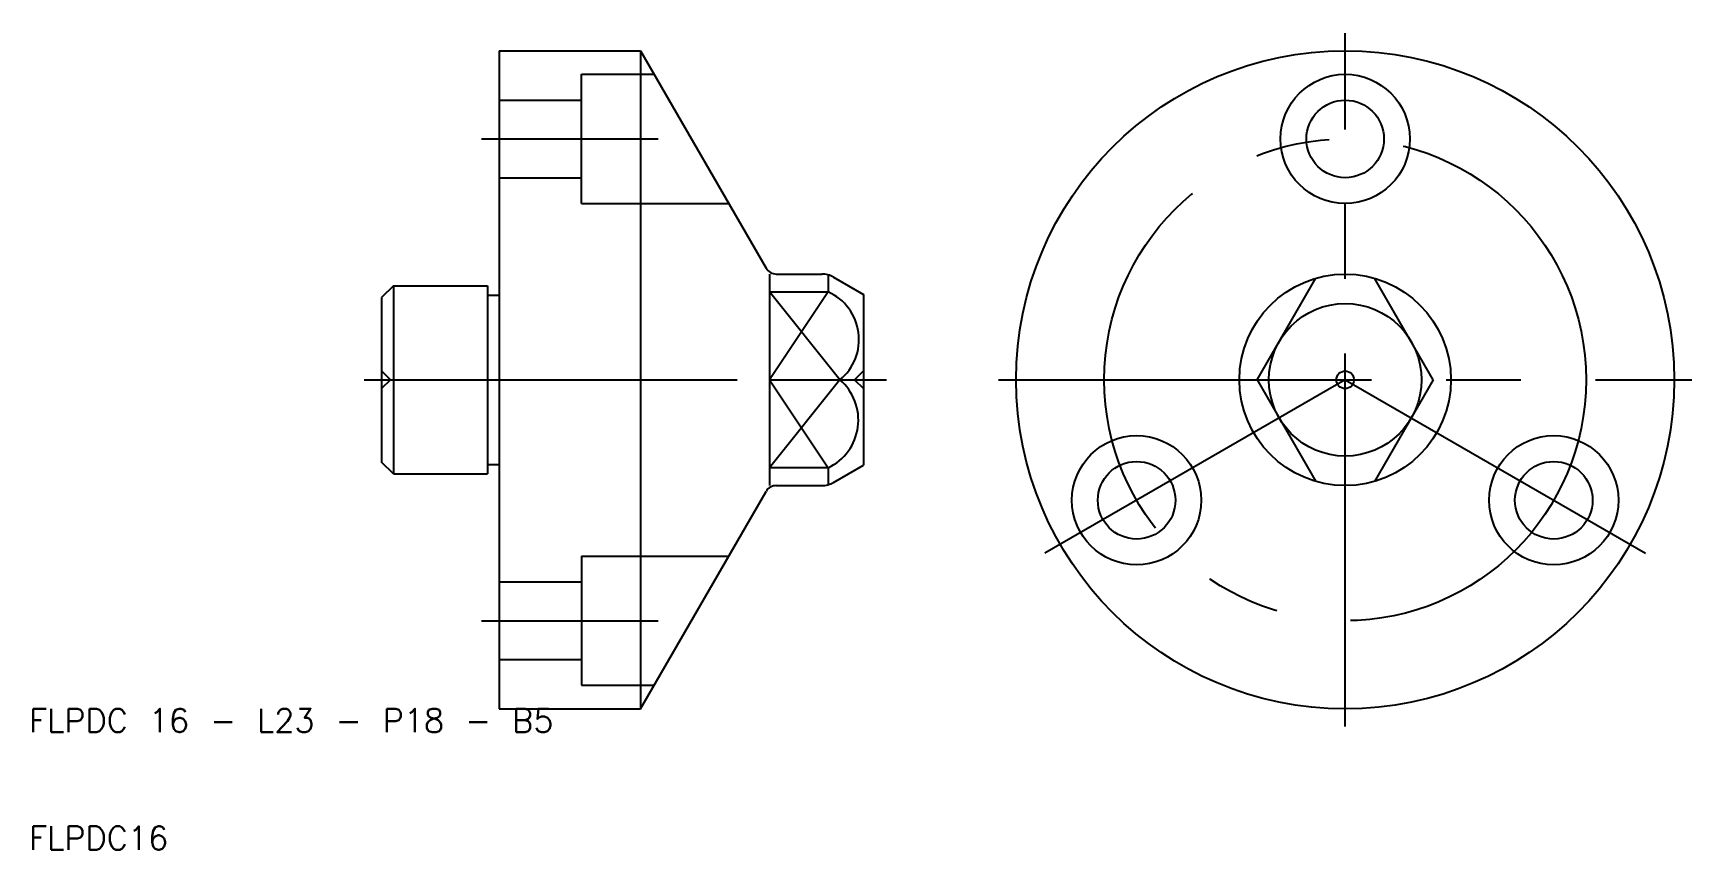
# Model space of a CAD drawing. Extents: x 10 to 151, y 10 to 80.
import ezdxf

# ---------------------------------------------------------------- set-up
doc = ezdxf.new("R2010")
doc.units = 0
doc.linetypes.add('CENTER', pattern=[50.8, 31.75, -6.35, 6.35, -6.35])
doc.linetypes.add('DASHED', pattern=[19.05, 12.7, -6.35])
doc.layers.get('0').update_dxf_attribs({"linetype": 'CONTINUOUS'})
doc.layers.add('CENTER', color=1, linetype='CENTER')
doc.styles.get("Standard").update_dxf_attribs({"font": 'txt.shx'})

msp = doc.modelspace()

# ---------------------------------------------------------------- linework, layer by layer
for p, q in [((50, 78), (50, 57.2)), ((50, 78), (62.03, 78)), ((62.03, 78), (62.03, 22)), ((62.03, 78), (72.71, 59.5)), ((41, 58), (40, 57)), ((41, 58), (41, 42)), ((41, 58), (49, 58)), ((49, 58), (49, 57.2)), ((73, 59), (73, 41)), ((73.58, 59), (77.46, 59)), ((78, 58.93), (78, 57.49)), ((78.46, 58.73), (81, 57.27)), ((114.51, 50), (119.5, 58.65)), ((129.49, 50), (124.5, 58.65)), ((40, 57), (40, 43)), ((49, 57.2), (49, 42.8)), ((49, 57.2), (50, 57.2)), ((50, 57.2), (50, 42.8)), ((73, 57.49), (78, 57.49)), ((81, 57.27), (81, 42.73)), ((73, 50), (79, 50)), ((114.51, 50), (119.5, 41.35)), ((129.49, 50), (124.5, 41.35)), ((41, 42), (40, 43)), ((49, 42.8), (50, 42.8)), ((49, 42.8), (49, 42)), ((50, 42.8), (50, 22)), ((78, 42.51), (73, 42.51)), ((78, 42.51), (78, 41.07)), ((78.46, 41.27), (81, 42.73)), ((41, 42), (49, 42)), ((73.58, 41), (77.46, 41)), ((62.03, 22), (72.71, 40.5)), ((50, 22), (62.03, 22))]:
    msp.add_line(p, q)
at = {"color": 3, "linetype": 'DASHED'}
for p, q in [((57, 65), (57, 76)), ((57, 76), (63.19, 76)), ((50, 73.8), (57, 73.8)), ((50, 67.2), (57, 67.2)), ((57, 65), (69.54, 65)), ((40, 50.75), (40.75, 50)), ((40.75, 50), (40, 49.25)), ((81, 50.75), (80.25, 50)), ((80.25, 50), (81, 49.25)), ((57, 35), (57, 24)), ((57, 35), (69.54, 35)), ((50, 32.8), (57, 32.8)), ((50, 26.2), (57, 26.2)), ((57, 24), (63.19, 24))]:
    msp.add_line(p, q, dxfattribs=at)
at = {"color": 3}
for p, q in [((78, 57.49), (73, 50)), ((79, 50), (73, 57.49)), ((79, 50), (73, 42.51)), ((73, 50), (78, 42.51))]:
    msp.add_line(p, q, dxfattribs=at)
for centre, radius in [((122, 50), 28), ((122, 70.5), 5.5), ((122, 70.5), 3.3), ((122, 50), 9), ((122, 50), 6.49), ((122, 50), 0.75), ((104.25, 39.75), 5.5), ((139.75, 39.75), 5.5), ((104.25, 39.75), 3.3), ((139.75, 39.75), 3.3)]:
    msp.add_circle(centre, radius)
for centre, radius, start, end in [((73.58, 60), 1, 210, 270), ((77.46, 57), 2, 60, 90), ((76.17, 53.43), 4.45, 309.5111, 65.6949), ((76.06, 46.58), 4.51, 295.4449, 49.3491), ((73.58, 40), 1, 90, 150), ((77.46, 43), 2, 270, 300)]:
    msp.add_arc(centre, radius, start, end)
at = {"layer": 'CENTER'}
for p, q in [((122, 20.5), (122, 79.5)), ((48.5, 70.5), (63.53, 70.5)), ((38.5, 50), (84, 50)), ((92.5, 50), (151.5, 50)), ((122, 50), (96.45, 35.25)), ((122, 50), (147.55, 35.25)), ((48.5, 29.5), (63.53, 29.5))]:
    msp.add_line(p, q, dxfattribs=at)
msp.add_circle((122, 50), 20.5, dxfattribs=at)

# ---------------------------------------------------------------- texts
for s, p in [('FLPDC 16 - L23 - P18 - B5', (10, 20)), ('FLPDC16', (10, 10))]:
    msp.add_text(s, height=2).set_placement(p)

doc.saveas('drawing.dxf')
